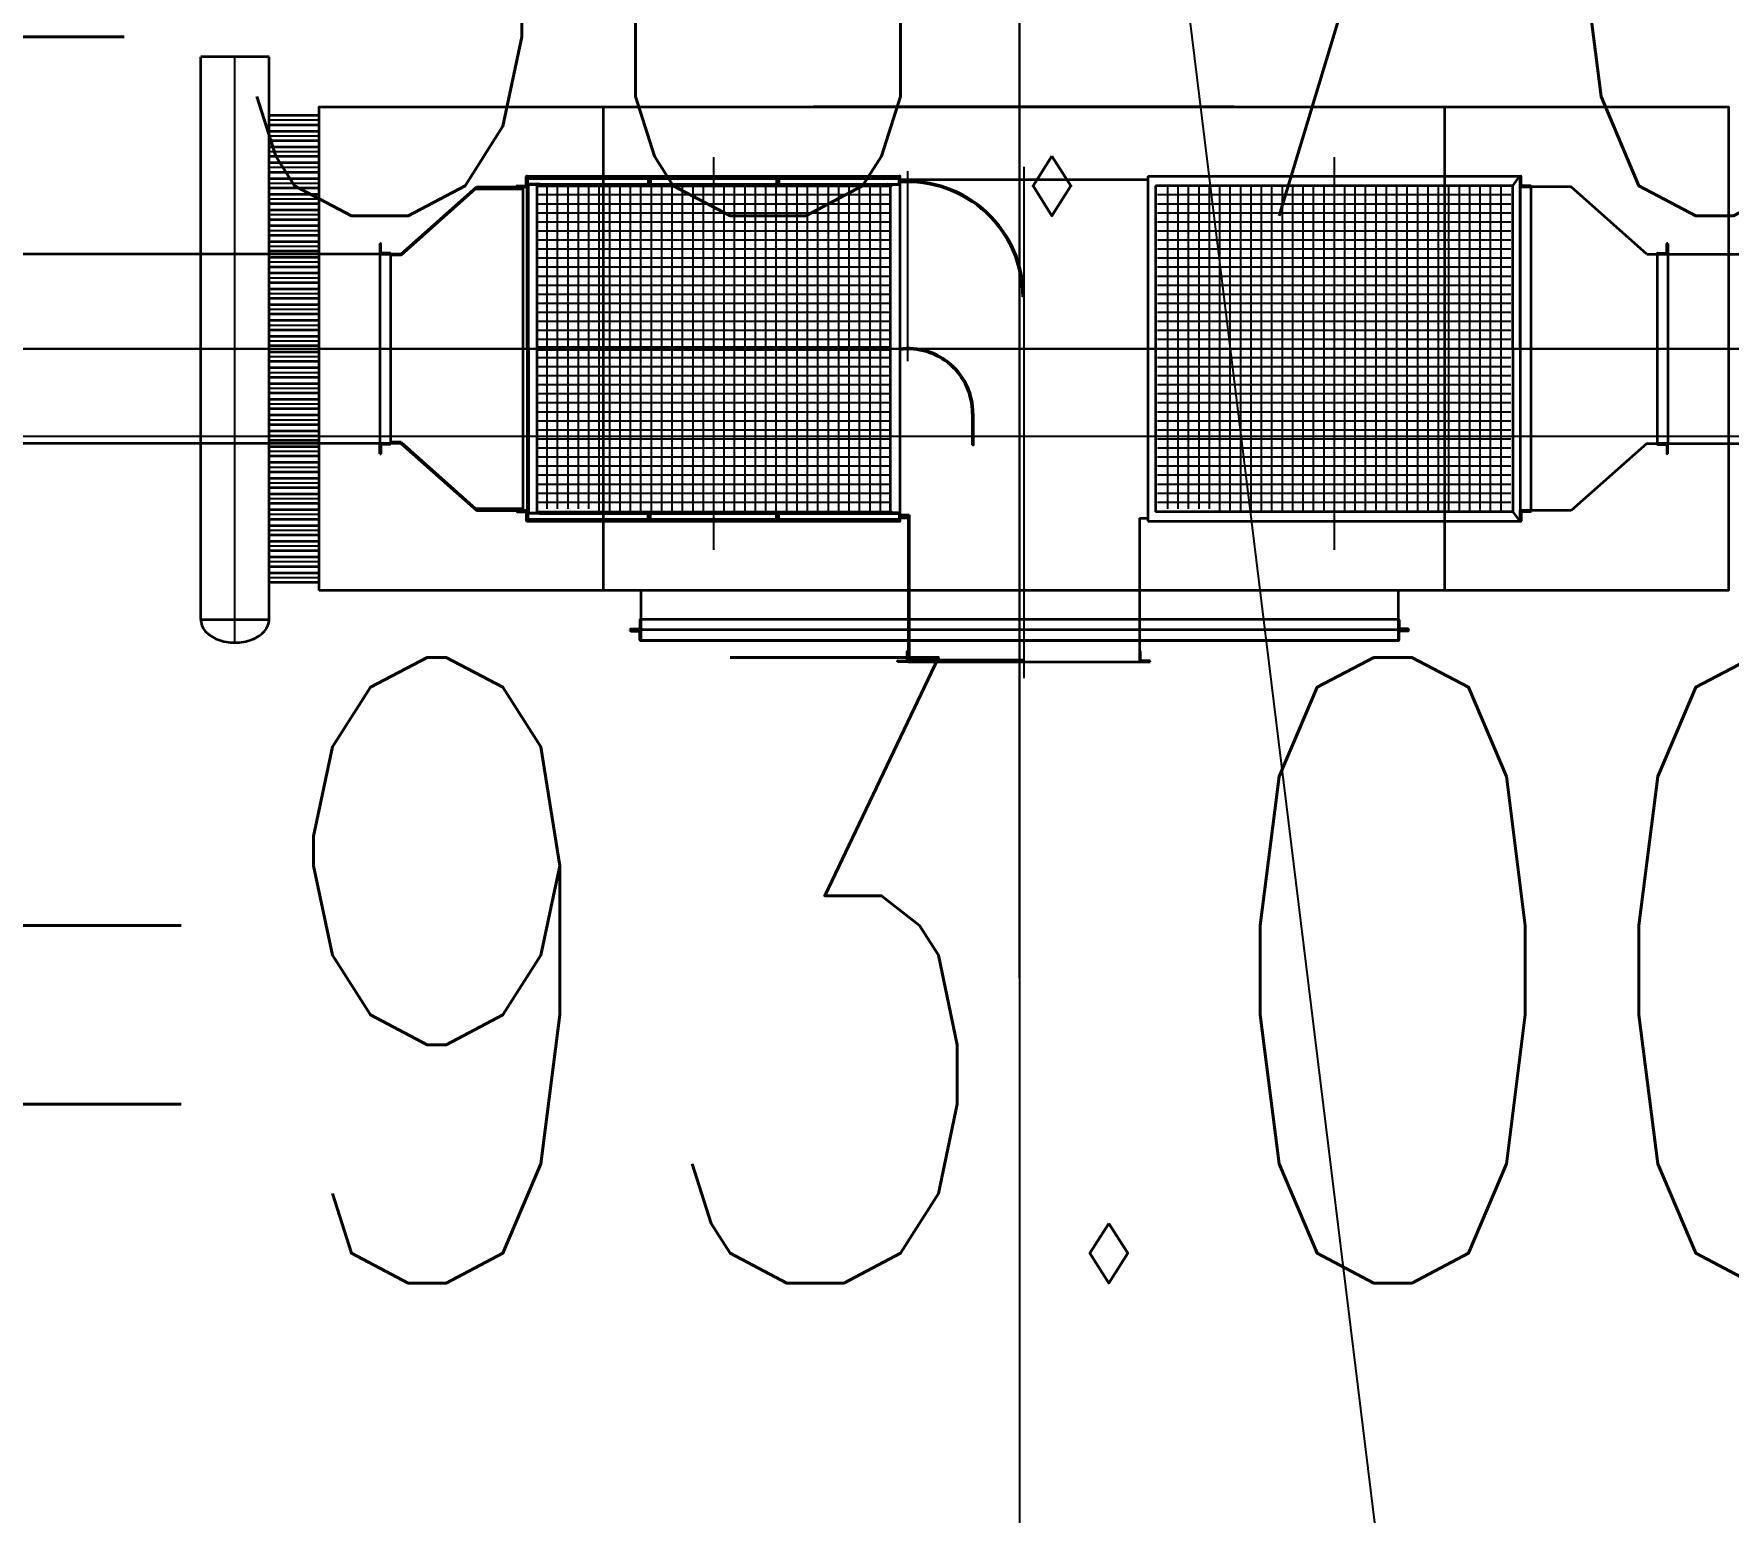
# Model space of a CAD drawing. Extents: x -170 to 1091, y -90 to 504.
# Drawn here: x 72.31 to 80.37, y 63.52 to 70.55 of the extents above; entities that cross this region are included whole.
import ezdxf

# ---------------------------------------------------------------- set-up
doc = ezdxf.new("R2010")
doc.units = 0
doc.header["$LTSCALE"] = 1000
doc.linetypes.add('CENTER', pattern=[50.8, 31.75, -6.35, 6.35, -6.35])
doc.linetypes.add('EB_DASHDOT', pattern=[39, 30, -3, 3, -3])
doc.layers.add('CAXA1', color=1, linetype='EB_DASHDOT', lineweight=25)
doc.layers.add('EB0', color=7, linetype='CONTINUOUS', lineweight=35)
for name, color, linetype in [('CENTER', 2, 'CENTER'), ('DIM_COOR', 3, 'CONTINUOUS'), ('PUB_TEXT', 7, 'CONTINUOUS')]:
    doc.layers.add(name, color=color, linetype=linetype)
doc.styles.add('_TCH_DIM', font='SIMPLEX', dxfattribs={"bigfont": 'GBCBIG'})

# ---------------------------------------------------------------- blocks, each defined once
blk = doc.blocks.new('*X249')
at = {"layer": 'EB0'}
for p, q in [((-50, 0), (-50, 3.5)), ((0, 0), (-50, 0)), ((-48.5, 5), (-10.5, 5)), ((-5, 10.5), (-5, 48.4)), ((0, 50), (-3.3, 50)), ((0, 50), (0, 0))]:
    blk.add_line(p, q, dxfattribs=at)
for centre, radius, start, end in [((-48.5, 3.5), 1.52, 90, 180), ((-10.5, 10.5), 5.5, 270.12178, 360), ((-3.3, 48.4), 1.65, 90, 179.73787)]:
    blk.add_arc(centre, radius, start, end, dxfattribs=at)
blk = doc.blocks.new('*X248')
at = {"layer": 'EB0', "color": 0, "linetype": 'ByBlock', "lineweight": -2, "ltscale": 0.2}
blk.add_blockref('*X249', (0, 0), dxfattribs=at)
blk = doc.blocks.new('*X251')
at = {"layer": 'EB0'}
for p, q in [((-50, 0), (-50, 3.5)), ((0, 0), (-50, 0)), ((-48.5, 5), (-10.5, 5)), ((-5, 10.5), (-5, 48.4)), ((0, 50), (-3.3, 50)), ((0, 50), (0, 0))]:
    blk.add_line(p, q, dxfattribs=at)
for centre, radius, start, end in [((-48.5, 3.5), 1.52, 90, 180), ((-10.5, 10.5), 5.5, 270.12178, 360), ((-3.3, 48.4), 1.65, 90, 179.73787)]:
    blk.add_arc(centre, radius, start, end, dxfattribs=at)
blk = doc.blocks.new('*X250')
at = {"layer": 'EB0', "color": 0, "linetype": 'ByBlock', "lineweight": -2, "ltscale": 0.2}
blk.add_blockref('*X251', (0, 0), dxfattribs=at)
blk = doc.blocks.new('*X253')
at = {"layer": 'EB0'}
for p, q in [((0, 50), (0, 0)), ((0, 50), (3.3, 50)), ((0, 0), (50, 0)), ((5, 10.5), (5, 48.4)), ((48.5, 5), (10.5, 5)), ((50, 0), (50, 3.5))]:
    blk.add_line(p, q, dxfattribs=at)
for centre, radius, start, end in [((3.3, 48.4), 1.65, 0.26213, 90), ((10.5, 10.5), 5.5, 180, 269.87822), ((48.5, 3.5), 1.52, 0, 90)]:
    blk.add_arc(centre, radius, start, end, dxfattribs=at)
blk = doc.blocks.new('*X252')
at = {"layer": 'EB0', "color": 0, "linetype": 'ByBlock', "lineweight": -2, "ltscale": 0.2}
blk.add_blockref('*X253', (0, 0), dxfattribs=at)
blk = doc.blocks.new('*X255')
at = {"layer": 'EB0'}
for p, q in [((0, 50), (0, 0)), ((0, 50), (3.3, 50)), ((0, 0), (50, 0)), ((5, 10.5), (5, 48.4)), ((48.5, 5), (10.5, 5)), ((50, 0), (50, 3.5))]:
    blk.add_line(p, q, dxfattribs=at)
for centre, radius, start, end in [((3.3, 48.4), 1.65, 0.26213, 90), ((10.5, 10.5), 5.5, 180, 269.87822), ((48.5, 3.5), 1.52, 0, 90)]:
    blk.add_arc(centre, radius, start, end, dxfattribs=at)
blk = doc.blocks.new('*X254')
at = {"layer": 'EB0', "color": 0, "linetype": 'ByBlock', "lineweight": -2, "ltscale": 0.2}
blk.add_blockref('*X255', (0, 0), dxfattribs=at)
blk = doc.blocks.new('*X257')
at = {"layer": 'EB0'}
for p, q in [((0, 0), (50, 0)), ((0, -50), (0, 0)), ((50, 0), (50, -3.5)), ((0, -50), (3.3, -50)), ((5, -10.5), (5, -48.4)), ((48.5, -5), (10.5, -5))]:
    blk.add_line(p, q, dxfattribs=at)
for centre, radius, start, end in [((3.3, -48.4), 1.65, 270, 359.73787), ((10.5, -10.5), 5.5, 90.12178, 180), ((48.5, -3.5), 1.52, 270, 360)]:
    blk.add_arc(centre, radius, start, end, dxfattribs=at)
blk = doc.blocks.new('*X256')
at = {"layer": 'EB0', "color": 0, "linetype": 'ByBlock', "lineweight": -2, "ltscale": 0.2}
blk.add_blockref('*X257', (0, 0), dxfattribs=at)
blk = doc.blocks.new('*X259')
at = {"layer": 'EB0'}
for p, q in [((-50, 0), (-50, 3.5)), ((0, 0), (-50, 0)), ((-48.5, 5), (-10.5, 5)), ((-5, 10.5), (-5, 48.4)), ((0, 50), (-3.3, 50)), ((0, 50), (0, 0))]:
    blk.add_line(p, q, dxfattribs=at)
for centre, radius, start, end in [((-48.5, 3.5), 1.52, 90, 180), ((-10.5, 10.5), 5.5, 270.12178, 360), ((-3.3, 48.4), 1.65, 90, 179.73787)]:
    blk.add_arc(centre, radius, start, end, dxfattribs=at)
blk = doc.blocks.new('*X258')
at = {"layer": 'EB0', "color": 0, "linetype": 'ByBlock', "lineweight": -2, "ltscale": 0.2}
blk.add_blockref('*X259', (0, 0), dxfattribs=at)
blk = doc.blocks.new('*X261')
at = {"layer": 'EB0'}
for p, q in [((0, 0), (-50, 0)), ((-50, 0), (-50, -3.5)), ((0, -50), (0, 0)), ((-48.5, -5), (-10.5, -5)), ((-5, -10.5), (-5, -48.4)), ((0, -50), (-3.3, -50))]:
    blk.add_line(p, q, dxfattribs=at)
for centre, radius, start, end in [((-48.5, -3.5), 1.52, 180, 270), ((-10.5, -10.5), 5.5, 0, 89.87822), ((-3.3, -48.4), 1.65, 180.26213, 270)]:
    blk.add_arc(centre, radius, start, end, dxfattribs=at)
blk = doc.blocks.new('*X260')
at = {"layer": 'EB0', "color": 0, "linetype": 'ByBlock', "lineweight": -2, "ltscale": 0.2}
blk.add_blockref('*X261', (0, 0), dxfattribs=at)
blk = doc.blocks.new('*X263')
at = {"layer": 'EB0'}
for p, q in [((0, 50), (0, 0)), ((0, 50), (3.3, 50)), ((0, 0), (50, 0)), ((5, 10.5), (5, 48.4)), ((48.5, 5), (10.5, 5)), ((50, 0), (50, 3.5))]:
    blk.add_line(p, q, dxfattribs=at)
for centre, radius, start, end in [((3.3, 48.4), 1.65, 0.26213, 90), ((10.5, 10.5), 5.5, 180, 269.87822), ((48.5, 3.5), 1.52, 0, 90)]:
    blk.add_arc(centre, radius, start, end, dxfattribs=at)
blk = doc.blocks.new('*X262')
at = {"layer": 'EB0', "color": 0, "linetype": 'ByBlock', "lineweight": -2, "ltscale": 0.2}
blk.add_blockref('*X263', (0, 0), dxfattribs=at)

msp = doc.modelspace()

# ---------------------------------------------------------------- linework, layer by layer
at = {"layer": 'CAXA1', "ltscale": 20}
msp.add_line((76.99947, 91.75003), (76.99944, 61.14844), dxfattribs=at)
at = {"layer": 'CENTER', "ltscale": 25}
for p, q in [((76.99997, 66.05664, 0), (76.99998, 74.31716, 0)), ((81.40132, 69.05002, -0.908), (70.97213, 69.05004, -0.908))]:
    msp.add_line(p, q, dxfattribs=at)
at = {"layer": 'DIM_COOR', "color": 4, "linetype": 'Continuous'}
for p, q in [((76.99945, 77.19999), (82.05136, 36.11228)), ((85.86448, 68.63245), (69.14448, 68.63245))]:
    msp.add_line(p, q, dxfattribs=at)
at = {"layer": 'EB0'}
for p, q in [((73.10794, 67.76253, -0.908), (73.10794, 70.43753, -0.908)), ((73.43294, 70.43753, -0.908), (73.10794, 70.43753, -0.908)), ((73.10794, 67.76253, -0.908), (73.10794, 70.43753, -0.908)), ((73.43294, 70.43753, -0.908), (73.10794, 70.43753, -0.908)), ((73.43294, 67.76253, -0.908), (73.43294, 70.43753, -0.908)), ((73.43294, 67.76253, -0.908), (73.43294, 70.43753, -0.908)), ((73.43294, 70.16003, -0.908), (73.67044, 70.16003, -0.908)), ((75.02044, 70.20003, -0.908), (75.02044, 67.90003, -0.908)), ((78.02046, 70.20003, -0.908), (76.02044, 70.20003, -0.908)), ((78.02046, 70.20003, -0.908), (76.02044, 70.20003, -0.908)), ((79.02044, 70.20003, -0.908), (79.02044, 67.90003, -0.908)), ((73.43294, 70.11503, -0.908), (73.67044, 70.11503, -0.908)), ((73.43294, 70.08503, -0.908), (73.67044, 70.08503, -0.908)), ((73.43294, 70.04003, -0.908), (73.67044, 70.04003, -0.908)), ((73.43294, 70.01003, -0.908), (73.67044, 70.01003, -0.908)), ((73.43294, 69.96503, -0.908), (73.67044, 69.96503, -0.908)), ((73.43294, 69.93503, -0.908), (73.67044, 69.93503, -0.908)), ((73.43294, 69.89003, -0.908), (73.67044, 69.89003, -0.908)), ((73.43294, 69.86003, -0.908), (73.67044, 69.86003, -0.908)), ((74.66044, 69.87003, -0.908), (74.66044, 68.23003, -0.908)), ((74.66044, 69.87003, -0.908), (74.66245, 69.87003, -0.908)), ((74.66044, 69.87003, -0.908), (74.66044, 69.83003, -0.908)), ((74.66044, 69.87003, -0.908), (76.43044, 69.87003, -0.908)), ((74.66044, 69.05003, -0.908), (74.66044, 69.87003, -0.908)), ((74.66044, 69.83003, -0.908), (76.43044, 69.83003, -0.908)), ((74.66044, 69.83003, -0.908), (74.72044, 69.83003, -0.908)), ((74.66344, 69.83753, -0.908), (74.66344, 69.86905, -0.908)), ((74.66344, 69.86003, -0.908), (75.23544, 69.86003, -0.908)), ((74.66544, 69.05003, -0.908), (74.66544, 69.83003, -0.908)), ((74.71892, 69.83303, -0.908), (74.66793, 69.83303, -0.908)), ((74.70044, 69.82503, -0.908), (74.70044, 69.83003, -0.908)), ((74.70044, 69.82503, -0.908), (76.39044, 69.82503, -0.908)), ((74.70544, 69.82503, -0.908), (74.70544, 68.27503, -0.908)), ((74.70544, 69.82503, -0.908), (76.38544, 69.82503, -0.908)), ((74.70544, 69.82503, -0.908), (76.38544, 69.82503, -0.908)), ((74.71892, 69.83303, -0.908), (76.37196, 69.83303, -0.908)), ((74.72044, 69.83003, -0.908), (74.72044, 69.83151, -0.908)), ((75.23544, 69.87003, -0.908), (75.23544, 69.83303, -0.908)), ((75.23544, 69.87003, -0.908), (75.24544, 69.87003, -0.908)), ((75.24544, 69.87003, -0.908), (75.24544, 69.83303, -0.908)), ((75.24544, 69.86003, -0.908), (75.84544, 69.86003, -0.908)), ((75.84544, 69.87003, -0.908), (75.84544, 69.83303, -0.908)), ((75.84544, 69.87003, -0.908), (75.85544, 69.87003, -0.908)), ((75.85544, 69.87003, -0.908), (75.85544, 69.83303, -0.908)), ((75.85544, 69.86003, -0.908), (76.42744, 69.86003, -0.908)), ((76.37044, 69.83003, -0.908), (76.37044, 69.83151, -0.908)), ((76.43044, 69.83003, -0.908), (76.37044, 69.83003, -0.908)), ((76.37196, 69.83303, -0.908), (76.42295, 69.83303, -0.908)), ((76.38544, 69.82503, -0.908), (76.38544, 68.27503, -0.908)), ((76.39044, 69.82503, -0.908), (76.39044, 69.83003, -0.908)), ((76.42744, 69.83753, -0.908), (76.42744, 69.86904, -0.908)), ((76.43044, 69.87003, -0.908), (76.42843, 69.87003, -0.908)), ((76.43044, 69.87003, -0.908), (76.43044, 68.23003, -0.908)), ((76.43044, 69.87003, -0.908), (76.43044, 69.83003, -0.908)), ((76.43044, 69.85501, -0.908), (76.43044, 68.24501, -0.908)), ((76.43044, 69.85501, -0.908), (77.61044, 69.855, -0.908)), ((77.61044, 69.87003, -0.908), (79.38044, 69.87003, -0.908)), ((77.61044, 69.87003, -0.908), (77.61044, 68.23003, -0.908)), ((79.34548, 69.82503, -0.908), (77.64644, 69.82503, -0.908)), ((77.64644, 69.82503, -0.908), (77.64644, 68.27503, -0.908)), ((79.34548, 69.82503, -0.908), (79.37744, 69.86904, -0.908)), ((79.34548, 69.05003, -0.908), (79.34548, 69.82503, -0.908)), ((79.38044, 69.87003, -0.908), (79.38044, 68.23003, -0.908)), ((79.38044, 69.05003, -0.908), (79.38044, 69.87003, -0.908)), ((73.43294, 69.81503, -0.908), (73.67044, 69.81503, -0.908)), ((73.43294, 69.78503, -0.908), (73.67044, 69.78503, -0.908)), ((74.05844, 69.50003, -0.908), (74.41822, 69.82003, -0.908)), ((74.06017, 69.49503, -0.908), (74.41444, 69.81003, -0.908)), ((74.41444, 69.81003, -0.908), (74.64044, 69.81003, -0.908)), ((74.41822, 69.82003, -0.908), (74.66044, 69.82003, -0.908)), ((74.64044, 68.28003, -0.908), (74.64044, 69.82003, -0.908)), ((79.62266, 69.82003, -0.908), (79.38044, 69.82003, -0.908)), ((79.43044, 69.82003, -0.908), (79.43044, 68.28003, -0.908)), ((79.98244, 69.50003, -0.908), (79.62266, 69.82003, -0.908)), ((73.43294, 69.74003, -0.908), (73.67044, 69.74003, -0.908)), ((73.43294, 69.71003, -0.908), (73.67044, 69.71003, -0.908)), ((73.43294, 69.66503, -0.908), (73.67044, 69.66503, -0.908)), ((73.43294, 69.63503, -0.908), (73.67044, 69.63503, -0.908)), ((73.43294, 69.59003, -0.908), (73.67044, 69.59003, -0.908)), ((73.43294, 69.56003, -0.908), (73.67044, 69.56003, -0.908)), ((73.43294, 69.51503, -0.908), (73.67044, 69.51503, -0.908)), ((73.95944, 69.50003, -0.908), (70.97544, 69.50004, -0.908)), ((73.43294, 69.48503, -0.908), (73.67044, 69.48503, -0.908)), ((73.43294, 69.44003, -0.908), (73.67044, 69.44003, -0.908)), ((73.95944, 69.50003, -0.908), (73.95944, 68.60003, -0.908)), ((74.05844, 69.50003, -0.908), (73.95944, 69.50003, -0.908)), ((74.00944, 69.50003, -0.908), (74.00944, 68.60003, -0.908)), ((74.06017, 69.49503, -0.908), (74.00944, 69.49503, -0.908)), ((79.98244, 69.50003, -0.908), (80.08144, 69.50003, -0.908)), ((80.03144, 69.50003, -0.908), (80.03144, 68.60003, -0.908)), ((80.06098, 69.50003, -0.908), (83.04498, 69.50002, -0.908)), ((80.08144, 69.50003, -0.908), (80.08144, 68.60003, -0.908)), ((73.43294, 69.41003, -0.908), (73.67044, 69.41003, -0.908)), ((73.43294, 69.36503, -0.908), (73.67044, 69.36503, -0.908)), ((73.43294, 69.33503, -0.908), (73.67044, 69.33503, -0.908)), ((73.43294, 69.29003, -0.908), (73.67044, 69.29003, -0.908)), ((77.01544, 69.29596, -0.908), (77.02044, 69.29596, -0.908)), ((73.43294, 69.26003, -0.908), (73.67044, 69.26003, -0.908)), ((73.43294, 69.21503, -0.908), (73.67044, 69.21503, -0.908)), ((73.43294, 69.18503, -0.908), (73.67044, 69.18503, -0.908)), ((73.43294, 69.14003, -0.908), (73.67044, 69.14003, -0.908)), ((73.43294, 69.11003, -0.908), (73.67044, 69.11003, -0.908)), ((73.43294, 69.06503, -0.908), (73.67044, 69.06503, -0.908)), ((73.43294, 69.03503, -0.908), (73.67044, 69.03503, -0.908)), ((74.66044, 69.05003, -0.908), (74.66044, 68.23003, -0.908)), ((74.66544, 69.05003, -0.908), (74.66544, 68.27003, -0.908)), ((76.38544, 69.05503, -0.908), (74.70544, 69.05503, -0.908)), ((76.38544, 69.04503, -0.908), (74.70544, 69.04503, -0.908)), ((79.34548, 69.05003, -0.908), (79.34547, 68.27503, -0.908)), ((79.38044, 69.05003, -0.908), (79.38044, 68.23003, -0.908)), ((73.43294, 68.99003, -0.908), (73.67044, 68.99003, -0.908)), ((73.43294, 68.96003, -0.908), (73.67044, 68.96003, -0.908)), ((73.43294, 68.91503, -0.908), (73.67044, 68.91503, -0.908)), ((73.43294, 68.88503, -0.908), (73.67044, 68.88503, -0.908)), ((73.43294, 68.84003, -0.908), (73.67044, 68.84003, -0.908)), ((73.43294, 68.81003, -0.908), (73.67044, 68.81003, -0.908)), ((73.43294, 68.76503, -0.908), (73.67044, 68.76503, -0.908)), ((73.43294, 68.73503, -0.908), (73.67044, 68.73503, -0.908)), ((76.77544, 68.74263, -0.908), (76.77544, 68.59263, -0.908)), ((76.78044, 68.74263, -0.908), (76.78044, 68.59263, -0.908)), ((73.43294, 68.69003, -0.908), (73.67044, 68.69003, -0.908)), ((73.43294, 68.66003, -0.908), (73.67044, 68.66003, -0.908)), ((73.95944, 68.60003, -0.908), (70.97544, 68.60004, -0.908)), ((73.43294, 68.61503, -0.908), (73.67044, 68.61503, -0.908)), ((73.43294, 68.58503, -0.908), (73.67044, 68.58503, -0.908)), ((73.43294, 68.54003, -0.908), (73.67044, 68.54003, -0.908)), ((74.05844, 68.60003, -0.908), (73.95944, 68.60003, -0.908)), ((74.05844, 68.60003, -0.908), (73.95944, 68.60003, -0.908)), ((74.06016, 68.60503, -0.908), (74.00944, 68.60503, -0.908)), ((74.05844, 68.60003, -0.908), (74.41822, 68.28003, -0.908)), ((74.06016, 68.60503, -0.908), (74.41444, 68.29003, -0.908)), ((76.77544, 68.59263, -0.908), (76.78044, 68.59263, -0.908)), ((79.98244, 68.60003, -0.908), (79.62266, 68.28003, -0.908)), ((79.98244, 68.60003, -0.908), (80.08144, 68.60003, -0.908)), ((79.98244, 68.60003, -0.908), (80.08144, 68.60003, -0.908)), ((80.06097, 68.60003, -0.908), (83.04497, 68.60002, -0.908)), ((73.43294, 68.51003, -0.908), (73.67044, 68.51003, -0.908)), ((73.43294, 68.46503, -0.908), (73.67044, 68.46503, -0.908)), ((73.43294, 68.43503, -0.908), (73.67044, 68.43503, -0.908)), ((73.43294, 68.39003, -0.908), (73.67044, 68.39003, -0.908)), ((73.43294, 68.36003, -0.908), (73.67044, 68.36003, -0.908)), ((73.43294, 68.31503, -0.908), (73.67044, 68.31503, -0.908)), ((73.43294, 68.28503, -0.908), (73.67044, 68.28503, -0.908)), ((73.43294, 68.24003, -0.908), (73.67044, 68.24003, -0.908)), ((74.41444, 68.29003, -0.908), (74.64044, 68.29003, -0.908)), ((74.41822, 68.28003, -0.908), (74.66044, 68.28003, -0.908)), ((74.66044, 68.28003, -0.908), (74.61044, 68.28003, -0.908)), ((74.61044, 68.28003, -0.908), (74.61044, 68.27655, -0.908)), ((74.61196, 68.27503, -0.908), (74.64995, 68.27503, -0.908)), ((74.65544, 68.26953, -0.908), (74.65544, 68.23167, -0.908)), ((74.66044, 68.23003, -0.908), (74.65709, 68.23003, -0.908)), ((74.66044, 68.23003, -0.908), (74.66044, 68.28003, -0.908)), ((74.66044, 68.23003, -0.908), (74.66044, 68.27003, -0.908)), ((74.66044, 68.27003, -0.908), (74.72044, 68.27003, -0.908)), ((74.66044, 68.27003, -0.908), (76.43044, 68.27003, -0.908)), ((74.66044, 68.23003, -0.908), (76.43044, 68.23003, -0.908)), ((74.66044, 68.23003, -0.908), (74.66245, 68.23003, -0.908)), ((74.66344, 68.26253, -0.908), (74.66344, 68.23102, -0.908)), ((74.66344, 68.24003, -0.908), (75.23544, 68.24003, -0.908)), ((74.71892, 68.26703, -0.908), (74.66793, 68.26703, -0.908)), ((74.70044, 68.27503, -0.908), (74.70044, 68.27003, -0.908)), ((74.70044, 68.27503, -0.908), (76.39044, 68.27503, -0.908)), ((74.70544, 68.27503, -0.908), (76.38544, 68.27503, -0.908)), ((74.71892, 68.26703, -0.908), (76.37196, 68.26703, -0.908)), ((74.72044, 68.27003, -0.908), (74.72044, 68.26855, -0.908)), ((75.23544, 68.23003, -0.908), (75.23544, 68.26703, -0.908)), ((75.23544, 68.23003, -0.908), (75.24544, 68.23003, -0.908)), ((75.24544, 68.23003, -0.908), (75.24544, 68.26703, -0.908)), ((75.24544, 68.24003, -0.908), (75.84544, 68.24003, -0.908)), ((75.84544, 68.23003, -0.908), (75.84544, 68.26703, -0.908)), ((75.84544, 68.23003, -0.908), (75.85544, 68.23003, -0.908)), ((75.85544, 68.23003, -0.908), (75.85544, 68.26703, -0.908)), ((75.85544, 68.24003, -0.908), (76.42744, 68.24003, -0.908)), ((76.37044, 68.27003, -0.908), (76.37044, 68.26855, -0.908)), ((76.43044, 68.27003, -0.908), (76.37044, 68.27003, -0.908)), ((76.37196, 68.26703, -0.908), (76.42295, 68.26703, -0.908)), ((76.39044, 68.27503, -0.908), (76.39044, 68.27003, -0.908)), ((76.42744, 68.26253, -0.908), (76.42744, 68.23101, -0.908)), ((76.43044, 68.23003, -0.908), (76.42843, 68.23003, -0.908)), ((76.43044, 68.23003, -0.908), (76.43044, 68.27003, -0.908)), ((76.43044, 68.26004, -0.908), (76.47544, 68.26004, -0.908)), ((76.43044, 68.25504, -0.908), (76.47044, 68.25504, -0.908)), ((76.47044, 68.24501, -0.908), (76.43044, 68.24501, -0.908)), ((76.47044, 68.25504, -0.908), (76.47044, 67.56114, -0.908)), ((76.47544, 68.26004, -0.908), (76.47544, 67.57114, -0.908)), ((77.57044, 68.245, -0.908), (77.57044, 67.56114, -0.908)), ((77.57044, 68.245, -0.908), (77.61044, 68.245, -0.908)), ((77.61044, 68.23003, -0.908), (79.38044, 68.23003, -0.908)), ((79.34547, 68.27503, -0.908), (77.64644, 68.27503, -0.908)), ((79.34547, 68.27503, -0.908), (79.37744, 68.23101, -0.908)), ((79.38044, 68.23003, -0.908), (79.37843, 68.23003, -0.908)), ((79.62266, 68.28003, -0.908), (79.38044, 68.28003, -0.908)), ((79.38044, 68.28003, -0.908), (79.43044, 68.28003, -0.908)), ((79.38044, 68.23003, -0.908), (79.38044, 68.28003, -0.908)), ((79.38044, 68.23003, -0.908), (79.38044, 68.27003, -0.908)), ((79.38044, 68.23003, -0.908), (79.38379, 68.23003, -0.908)), ((79.38544, 68.26953, -0.908), (79.38544, 68.23167, -0.908)), ((79.42892, 68.27503, -0.908), (79.39093, 68.27503, -0.908)), ((79.43044, 68.28003, -0.908), (79.43044, 68.27655, -0.908)), ((73.43294, 68.21003, -0.908), (73.67044, 68.21003, -0.908)), ((73.43294, 68.16503, -0.908), (73.67044, 68.16503, -0.908)), ((73.43294, 68.13503, -0.908), (73.67044, 68.13503, -0.908)), ((73.43294, 68.09003, -0.908), (73.67044, 68.09003, -0.908)), ((73.43294, 68.06003, -0.908), (73.67044, 68.06003, -0.908)), ((73.43294, 68.01503, -0.908), (73.67044, 68.01503, -0.908)), ((73.43294, 67.98503, -0.908), (73.67044, 67.98503, -0.908)), ((73.43294, 67.94003, -0.908), (73.67044, 67.94003, -0.908)), ((77.02044, 67.90003, -0.908), (73.67044, 67.90003, -0.908)), ((75.19992, 67.90003, -0.908), (75.19992, 67.76262, -0.908)), ((78.79992, 67.90003, -0.908), (78.79992, 67.76262, -0.908)), ((73.10794, 67.76253, -0.908), (73.43294, 67.76253, -0.908)), ((73.10794, 67.76253, -0.908), (73.43294, 67.76253, -0.908)), ((75.19492, 67.75962, -0.908), (75.19492, 67.72262, -0.908)), ((75.19792, 67.76262, -0.908), (75.19992, 67.76262, -0.908)), ((75.19992, 67.76262, -0.908), (75.19992, 67.71262, -0.908)), ((78.79992, 67.76262, -0.908), (75.19992, 67.76262, -0.908)), ((78.79992, 67.76262, -0.908), (78.79992, 67.71262, -0.908)), ((78.80192, 67.76262, -0.908), (78.79992, 67.76262, -0.908)), ((78.80492, 67.75962, -0.908), (78.80492, 67.72262, -0.908)), ((75.14992, 67.71462, -0.908), (75.14992, 67.71262, -0.908)), ((78.84992, 67.71262, -0.908), (75.14992, 67.71262, -0.908)), ((78.84992, 67.71262, -0.908), (75.14992, 67.71262, -0.908)), ((75.14992, 67.71062, -0.908), (75.14992, 67.71262, -0.908)), ((75.15292, 67.71762, -0.908), (75.18992, 67.71762, -0.908)), ((75.15292, 67.70762, -0.908), (75.18992, 67.70762, -0.908)), ((75.19492, 67.66562, -0.908), (75.19492, 67.70262, -0.908)), ((75.19792, 67.66262, -0.908), (75.19992, 67.66262, -0.908)), ((75.19992, 67.71262, -0.908), (75.19992, 67.66262, -0.908)), ((78.79992, 67.66262, -0.908), (75.19992, 67.66262, -0.908)), ((78.79992, 67.66262, -0.908), (75.19992, 67.66262, -0.908)), ((75.19992, 67.66262, -0.908), (78.80192, 67.66262, -0.908)), ((78.79992, 67.71262, -0.908), (78.79992, 67.66262, -0.908)), ((78.80192, 67.66262, -0.908), (78.79992, 67.66262, -0.908)), ((78.80492, 67.66562, -0.908), (78.80492, 67.70262, -0.908)), ((78.84692, 67.71762, -0.908), (78.80992, 67.71762, -0.908)), ((78.84692, 67.70762, -0.908), (78.80992, 67.70762, -0.908)), ((78.84992, 67.71462, -0.908), (78.84992, 67.71262, -0.908)), ((78.84992, 67.71062, -0.908), (78.84992, 67.71262, -0.908)), ((76.47044, 67.57114, -0.908), (77.02044, 67.57114, -0.908)), ((76.47044, 67.56114, -0.908), (77.57044, 67.56114, -0.908))]:
    msp.add_line(p, q, dxfattribs=at)
at = {"layer": 'EB0', "lineweight": 25}
for p, q in [((73.27044, 67.65253, -0.908), (73.27044, 70.43753, -0.908)), ((73.43294, 70.13753, -0.908), (73.67044, 70.13753, -0.908)), ((73.43294, 70.06253, -0.908), (73.67044, 70.06253, -0.908)), ((73.43294, 69.98753, -0.908), (73.67044, 69.98753, -0.908)), ((73.43294, 69.91253, -0.908), (73.67044, 69.91253, -0.908)), ((75.54544, 69.96097, -0.908), (75.54544, 68.09442, -0.908)), ((77.02044, 69.91519, -0.908), (77.02044, 67.4841, -0.908)), ((78.49544, 69.96096, -0.908), (78.49544, 68.09441, -0.908)), ((73.43294, 69.83753, -0.908), (73.67044, 69.83753, -0.908)), ((74.75344, 69.82503, -0.908), (74.75344, 68.28803, -0.908)), ((74.80294, 69.82503, -0.908), (74.80294, 68.28803, -0.908)), ((74.85244, 69.82503, -0.908), (74.85244, 68.28803, -0.908)), ((74.90194, 69.82503, -0.908), (74.90194, 68.28897, -0.908)), ((74.95144, 69.82503, -0.908), (74.95144, 68.28897, -0.908)), ((75.00094, 69.82503, -0.908), (75.00094, 68.27503, -0.908)), ((75.05044, 69.82503, -0.908), (75.05044, 68.27503, -0.908)), ((75.09994, 69.82503, -0.908), (75.09994, 68.27503, -0.908)), ((75.14944, 69.82503, -0.908), (75.14944, 68.27503, -0.908)), ((75.19894, 69.82503, -0.908), (75.19894, 68.27503, -0.908)), ((75.24844, 69.82503, -0.908), (75.24844, 68.27503, -0.908)), ((75.29794, 69.82503, -0.908), (75.29794, 68.27503, -0.908)), ((75.34744, 69.82503, -0.908), (75.34744, 68.27503, -0.908)), ((75.39694, 69.82503, -0.908), (75.39694, 68.27503, -0.908)), ((75.44644, 69.82503, -0.908), (75.44644, 68.27503, -0.908)), ((75.49594, 69.82503, -0.908), (75.49594, 68.27503, -0.908)), ((75.54544, 69.82503, -0.908), (75.54544, 68.27503, -0.908)), ((75.59494, 69.82503, -0.908), (75.59494, 68.27503, -0.908)), ((75.64444, 69.82503, -0.908), (75.64444, 68.27503, -0.908)), ((75.69394, 69.82503, -0.908), (75.69394, 68.27503, -0.908)), ((75.74344, 69.82503, -0.908), (75.74344, 68.27503, -0.908)), ((75.79294, 69.82503, -0.908), (75.79294, 68.27503, -0.908)), ((75.84244, 69.82503, -0.908), (75.84244, 68.27503, -0.908)), ((75.89194, 69.82503, -0.908), (75.89194, 68.27503, -0.908)), ((75.94144, 69.82503, -0.908), (75.94144, 68.27503, -0.908)), ((75.99094, 69.82503, -0.908), (75.99094, 68.27503, -0.908)), ((76.04044, 69.82503, -0.908), (76.04044, 68.27503, -0.908)), ((76.08994, 69.82503, -0.908), (76.08994, 68.27603, -0.908)), ((76.13944, 69.82503, -0.908), (76.13944, 68.27503, -0.908)), ((76.18894, 69.82503, -0.908), (76.18894, 68.27603, -0.908)), ((76.23844, 69.82503, -0.908), (76.23844, 68.27603, -0.908)), ((76.28794, 69.82503, -0.908), (76.28794, 68.27603, -0.908)), ((76.33744, 69.82503, -0.908), (76.33744, 68.27503, -0.908)), ((76.46994, 68.99111, -0.908), (76.46994, 69.89382, -0.908)), ((77.70344, 69.82503, -0.908), (77.70344, 68.28803, -0.908)), ((77.75294, 69.82503, -0.908), (77.75294, 68.28803, -0.908)), ((77.80244, 69.82503, -0.908), (77.80244, 68.28803, -0.908)), ((77.85194, 69.82503, -0.908), (77.85194, 68.28897, -0.908)), ((77.90144, 69.82503, -0.908), (77.90144, 68.28897, -0.908)), ((77.95094, 69.82503, -0.908), (77.95094, 68.27503, -0.908)), ((78.00044, 69.82503, -0.908), (78.00044, 68.27503, -0.908)), ((78.04994, 69.82503, -0.908), (78.04994, 68.27503, -0.908)), ((78.09944, 69.82503, -0.908), (78.09944, 68.27503, -0.908)), ((78.14894, 69.82503, -0.908), (78.14894, 68.27503, -0.908)), ((78.19844, 69.82503, -0.908), (78.19844, 68.27503, -0.908)), ((78.24794, 69.82503, -0.908), (78.24794, 68.27503, -0.908)), ((78.29744, 69.82503, -0.908), (78.29744, 68.27503, -0.908)), ((78.34694, 69.82503, -0.908), (78.34694, 68.27503, -0.908)), ((78.39644, 69.82503, -0.908), (78.39644, 68.27503, -0.908)), ((78.44594, 69.82503, -0.908), (78.44594, 68.27503, -0.908)), ((78.49544, 69.82503, -0.908), (78.49544, 68.27503, -0.908)), ((78.54494, 69.82503, -0.908), (78.54494, 68.27503, -0.908)), ((78.59444, 69.82503, -0.908), (78.59444, 68.27503, -0.908)), ((78.64394, 69.82503, -0.908), (78.64394, 68.27503, -0.908)), ((78.69344, 69.82503, -0.908), (78.69344, 68.27503, -0.908)), ((78.74294, 69.82503, -0.908), (78.74294, 68.27503, -0.908)), ((78.79244, 69.82503, -0.908), (78.79244, 68.27503, -0.908)), ((78.84194, 69.82503, -0.908), (78.84194, 68.27503, -0.908)), ((78.89144, 69.82503, -0.908), (78.89144, 68.27503, -0.908)), ((78.94094, 69.82503, -0.908), (78.94094, 68.27503, -0.908)), ((78.99044, 69.82503, -0.908), (78.99044, 68.27503, -0.908)), ((79.03994, 69.82503, -0.908), (79.03994, 68.27603, -0.908)), ((79.08944, 69.82503, -0.908), (79.08944, 68.27503, -0.908)), ((79.13894, 69.82503, -0.908), (79.13894, 68.27603, -0.908)), ((79.18844, 69.82503, -0.908), (79.18844, 68.27603, -0.908)), ((79.23794, 69.82503, -0.908), (79.23794, 68.27603, -0.908)), ((79.28744, 69.82503, -0.908), (79.28744, 68.27503, -0.908)), ((73.43294, 69.76253, -0.908), (73.67044, 69.76253, -0.908)), ((76.38544, 69.78103, -0.908), (74.70544, 69.78103, -0.908)), ((79.33544, 69.78103, -0.908), (77.65544, 69.78103, -0.908)), ((73.43294, 69.68753, -0.908), (73.67044, 69.68753, -0.908)), ((76.38544, 69.73803, -0.908), (74.70544, 69.73803, -0.908)), ((76.38544, 69.69503, -0.908), (74.70544, 69.69503, -0.908)), ((79.33544, 69.73803, -0.908), (77.65544, 69.73803, -0.908)), ((79.33544, 69.69503, -0.908), (77.65544, 69.69503, -0.908)), ((73.43294, 69.61253, -0.908), (73.67044, 69.61253, -0.908)), ((76.38544, 69.65203, -0.908), (74.70544, 69.65203, -0.908)), ((76.38544, 69.60903, -0.908), (74.70544, 69.60903, -0.908)), ((79.33544, 69.65203, -0.908), (77.65544, 69.65203, -0.908)), ((79.33544, 69.60903, -0.908), (77.65544, 69.60903, -0.908)), ((73.43294, 69.53753, -0.908), (73.67044, 69.53753, -0.908)), ((76.38544, 69.56603, -0.908), (74.70544, 69.56603, -0.908)), ((76.38544, 69.52303, -0.908), (74.70544, 69.52303, -0.908)), ((79.33544, 69.56603, -0.908), (77.65544, 69.56603, -0.908)), ((79.33544, 69.52303, -0.908), (77.65544, 69.52303, -0.908)), ((73.43294, 69.46253, -0.908), (73.67044, 69.46253, -0.908)), ((76.38544, 69.48003, -0.908), (74.70544, 69.48003, -0.908)), ((76.38544, 69.43703, -0.908), (74.70544, 69.43703, -0.908)), ((79.33544, 69.48003, -0.908), (77.65544, 69.48003, -0.908)), ((79.33544, 69.43703, -0.908), (77.65544, 69.43703, -0.908)), ((73.43294, 69.38753, -0.908), (73.67044, 69.38753, -0.908)), ((76.38544, 69.39403, -0.908), (74.70544, 69.39403, -0.908)), ((76.38544, 69.35103, -0.908), (74.70544, 69.35103, -0.908)), ((79.33544, 69.39403, -0.908), (77.65544, 69.39403, -0.908)), ((79.33544, 69.35103, -0.908), (77.65544, 69.35103, -0.908)), ((73.43294, 69.31253, -0.908), (73.67044, 69.31253, -0.908)), ((76.38544, 69.30803, -0.908), (74.70544, 69.30803, -0.908)), ((76.38544, 69.26503, -0.908), (74.70544, 69.26503, -0.908)), ((79.33544, 69.30803, -0.908), (77.65544, 69.30803, -0.908)), ((79.33544, 69.26503, -0.908), (77.65544, 69.26503, -0.908)), ((73.43294, 69.23753, -0.908), (73.67044, 69.23753, -0.908)), ((76.38544, 69.22203, -0.908), (74.70544, 69.22203, -0.908)), ((79.33544, 69.22203, -0.908), (77.65544, 69.22203, -0.908)), ((73.43294, 69.16253, -0.908), (73.67044, 69.16253, -0.908)), ((76.38544, 69.17903, -0.908), (74.70544, 69.17903, -0.908)), ((76.38544, 69.13603, -0.908), (74.70544, 69.13603, -0.908)), ((79.33544, 69.17903, -0.908), (77.65544, 69.17903, -0.908)), ((79.33544, 69.13603, -0.908), (77.65544, 69.13603, -0.908)), ((70.95497, 69.05004, -0.908), (83.04497, 69.05002, -0.908)), ((80.84265, 69.05002, -0.908), (72.47865, 69.05003, -0.908)), ((73.43294, 69.08753, -0.908), (73.67044, 69.08753, -0.908)), ((76.38544, 69.09303, -0.908), (74.70544, 69.09303, -0.908)), ((79.33544, 69.09303, -0.908), (77.65544, 69.09303, -0.908)), ((73.43294, 69.01253, -0.908), (73.67044, 69.01253, -0.908)), ((76.38544, 69.00703, -0.908), (74.70544, 69.00703, -0.908)), ((76.38544, 68.96403, -0.908), (74.70544, 68.96403, -0.908)), ((79.33544, 69.00703, -0.908), (77.65544, 69.00703, -0.908)), ((79.33544, 68.96403, -0.908), (77.65544, 68.96403, -0.908)), ((73.43294, 68.93753, -0.908), (73.67044, 68.93753, -0.908)), ((73.43294, 68.86253, -0.908), (73.67044, 68.86253, -0.908)), ((76.38544, 68.92103, -0.908), (74.70544, 68.92103, -0.908)), ((76.38544, 68.87803, -0.908), (74.70544, 68.87803, -0.908)), ((79.33544, 68.92103, -0.908), (77.65544, 68.92103, -0.908)), ((79.33544, 68.87803, -0.908), (77.65544, 68.87803, -0.908)), ((73.43294, 68.78753, -0.908), (73.67044, 68.78753, -0.908)), ((76.38544, 68.83503, -0.908), (74.70544, 68.83503, -0.908)), ((76.38544, 68.79203, -0.908), (74.70544, 68.79203, -0.908)), ((79.33544, 68.83503, -0.908), (77.65544, 68.83503, -0.908)), ((79.33544, 68.79203, -0.908), (77.65544, 68.79203, -0.908)), ((73.43294, 68.71253, -0.908), (73.67044, 68.71253, -0.908)), ((76.38544, 68.74903, -0.908), (74.70544, 68.74903, -0.908)), ((76.38544, 68.70603, -0.908), (74.70544, 68.70603, -0.908)), ((79.33544, 68.74903, -0.908), (77.65544, 68.74903, -0.908)), ((79.33544, 68.70603, -0.908), (77.65544, 68.70603, -0.908)), ((73.43294, 68.63753, -0.908), (73.67044, 68.63753, -0.908)), ((76.38544, 68.66303, -0.908), (74.70544, 68.66303, -0.908)), ((76.38544, 68.62003, -0.908), (74.70544, 68.62003, -0.908)), ((79.33544, 68.66303, -0.908), (77.65544, 68.66303, -0.908)), ((79.33544, 68.62003, -0.908), (77.65544, 68.62003, -0.908)), ((73.43294, 68.56253, -0.908), (73.67044, 68.56253, -0.908)), ((76.38544, 68.57703, -0.908), (74.70544, 68.57703, -0.908)), ((79.33544, 68.57703, -0.908), (77.65544, 68.57703, -0.908)), ((73.43294, 68.48753, -0.908), (73.67044, 68.48753, -0.908)), ((76.38544, 68.53403, -0.908), (74.70544, 68.53403, -0.908)), ((76.38544, 68.49103, -0.908), (74.70544, 68.49103, -0.908)), ((79.33544, 68.53403, -0.908), (77.65544, 68.53403, -0.908)), ((79.33544, 68.49103, -0.908), (77.65544, 68.49103, -0.908)), ((73.43294, 68.41253, -0.908), (73.67044, 68.41253, -0.908)), ((76.38544, 68.44803, -0.908), (74.70544, 68.44803, -0.908)), ((76.38544, 68.40503, -0.908), (74.70544, 68.40503, -0.908)), ((79.33544, 68.44803, -0.908), (77.65544, 68.44803, -0.908)), ((79.33544, 68.40503, -0.908), (77.65544, 68.40503, -0.908)), ((73.43294, 68.33753, -0.908), (73.67044, 68.33753, -0.908)), ((76.38544, 68.36203, -0.908), (74.70544, 68.36203, -0.908)), ((76.38544, 68.31903, -0.908), (74.70544, 68.31903, -0.908)), ((79.33544, 68.36203, -0.908), (77.65544, 68.36203, -0.908)), ((79.33544, 68.31903, -0.908), (77.65544, 68.31903, -0.908)), ((73.43294, 68.26253, -0.908), (73.67044, 68.26253, -0.908)), ((73.43294, 68.18753, -0.908), (73.67044, 68.18753, -0.908)), ((73.43294, 68.11253, -0.908), (73.67044, 68.11253, -0.908)), ((73.43294, 68.03753, -0.908), (73.67044, 68.03753, -0.908)), ((73.43294, 67.96253, -0.908), (73.67044, 67.96253, -0.908)), ((76.44992, 67.56114, -0.908), (77.54992, 67.56114, -0.908))]:
    msp.add_line(p, q, dxfattribs=at)
at = {"layer": 'EB0', "color": 1, "linetype": 'ByBlock', "lineweight": -2, "ltscale": 0.2}
msp.add_line((76.78044, 68.59263, -0.908), (76.78044, 68.73947, -0.908), dxfattribs=at)
at = {"layer": 'EB0', "elevation": -0.908}
for points in [[(73.67044, 67.90003), (73.67044, 70.20003), (80.37044, 70.20003), (80.37044, 67.90003), (77.02044, 67.90003)], [(73.10794, 67.76253), (73.10829, 67.75534), (73.10933, 67.74817), (73.11106, 67.74107), (73.11348, 67.73406), (73.11656, 67.72717), (73.12031, 67.72044), (73.1247, 67.71388), (73.12971, 67.70753), (73.13532, 67.70142), (73.14152, 67.69557), (73.14826, 67.69), (73.15553, 67.68475), (73.16329, 67.67983), (73.17151, 67.67526), (73.18016, 67.67107), (73.18919, 67.66727), (73.19857, 67.66388), (73.20825, 67.66091), (73.2182, 67.65837), (73.22838, 67.65628), (73.23874, 67.65465), (73.24923, 67.65347), (73.25981, 67.65277), (73.27044, 67.65253), (73.28107, 67.65277), (73.29165, 67.65347), (73.30214, 67.65465), (73.3125, 67.65628), (73.32267, 67.65837), (73.33263, 67.66091), (73.34231, 67.66388), (73.35169, 67.66727), (73.36072, 67.67107), (73.36936, 67.67526), (73.37758, 67.67983), (73.38534, 67.68475), (73.39261, 67.69), (73.39936, 67.69557), (73.40555, 67.70142), (73.41117, 67.70753), (73.41618, 67.71388), (73.42057, 67.72044), (73.42431, 67.72717), (73.4274, 67.73406), (73.42982, 67.74107), (73.43155, 67.74817), (73.43259, 67.75534), (73.43294, 67.76253)], [(73.10794, 67.76253), (73.10829, 67.75534), (73.10933, 67.74817), (73.11106, 67.74107), (73.11348, 67.73406), (73.11656, 67.72717), (73.12031, 67.72044), (73.1247, 67.71388), (73.12971, 67.70753), (73.13532, 67.70142), (73.14152, 67.69557), (73.14826, 67.69), (73.15553, 67.68475), (73.16329, 67.67983), (73.17151, 67.67526), (73.18016, 67.67107), (73.18919, 67.66727), (73.19857, 67.66388), (73.20825, 67.66091), (73.2182, 67.65837), (73.22838, 67.65628), (73.23874, 67.65465), (73.24923, 67.65347), (73.25981, 67.65277), (73.27044, 67.65253), (73.28107, 67.65277), (73.29165, 67.65347), (73.30214, 67.65465), (73.3125, 67.65628), (73.32267, 67.65837), (73.33263, 67.66091), (73.34231, 67.66388), (73.35169, 67.66727), (73.36072, 67.67107), (73.36936, 67.67526), (73.37758, 67.67983), (73.38534, 67.68475), (73.39261, 67.69), (73.39936, 67.69557), (73.40555, 67.70142), (73.41117, 67.70753), (73.41618, 67.71388), (73.42057, 67.72044), (73.42431, 67.72717), (73.4274, 67.73406), (73.42982, 67.74107), (73.43155, 67.74817), (73.43259, 67.75534), (73.43294, 67.76253)]]:
    msp.add_lwpolyline(points, dxfattribs=at)
at = {"layer": 'EB0'}
for centre, radius, start, end in [((74.66245, 69.86904, -0.908), 0.00099, 0.262068, 89.99994), ((74.66794, 69.83753, -0.908), 0.0045, 179.99994, 269.878163), ((74.71892, 69.83151, -0.908), 0.00152, 359.99994, 89.99994), ((76.37196, 69.83151, -0.908), 0.00152, 89.99994, 179.99994), ((76.42294, 69.83753, -0.908), 0.0045, 270.121717, 359.99994), ((76.42843, 69.86904, -0.908), 0.00099, 89.99994, 179.737812), ((76.46994, 69.29596, -0.908), 0.5505, 359.99994, 94.114617), ((76.46994, 69.29596, -0.908), 0.5455, 359.99994, 94.152398), ((76.47044, 68.74263, -0.908), 0.31, 359.99994, 97.413614), ((76.47044, 68.74263, -0.908), 0.305, 359.99994, 97.413614), ((74.61196, 68.27655, -0.908), 0.00152, 179.99994, 269.99994), ((74.64994, 68.26953, -0.908), 0.0055, 359.99994, 89.878163), ((74.65709, 68.23168, -0.908), 0.00165, 180.262068, 269.99994), ((74.66245, 68.23102, -0.908), 0.00099, 269.99994, 359.737812), ((74.66794, 68.26253, -0.908), 0.0045, 90.121717, 179.99994), ((74.71892, 68.26855, -0.908), 0.00152, 269.99994, 359.99994), ((76.37196, 68.26855, -0.908), 0.00152, 179.99994, 269.99994), ((76.42294, 68.26253, -0.908), 0.0045, 359.99994, 89.878163), ((76.42843, 68.23102, -0.908), 0.00099, 180.262068, 269.99994), ((79.37843, 68.23102, -0.908), 0.00099, 180.262068, 269.99994), ((79.38379, 68.23168, -0.908), 0.00165, 269.99994, 359.737812), ((79.39094, 68.26953, -0.908), 0.0055, 90.121717, 179.99994), ((79.42892, 68.27655, -0.908), 0.00152, 269.99994, 359.99994), ((75.19792, 67.75962, -0.908), 0.003, 89.99994, 179.99994), ((78.80192, 67.75962, -0.908), 0.003, 359.99994, 89.99994), ((75.15292, 67.71462, -0.908), 0.003, 89.99994, 179.99994), ((75.15292, 67.71062, -0.908), 0.003, 179.99994, 269.99994), ((75.18992, 67.72262, -0.908), 0.005, 269.99994, 359.99994), ((75.18992, 67.70262, -0.908), 0.005, 359.99994, 89.99994), ((75.19792, 67.66562, -0.908), 0.003, 179.99994, 269.99994), ((78.80192, 67.66562, -0.908), 0.003, 269.99994, 359.99994), ((78.80992, 67.72262, -0.908), 0.005, 179.99994, 269.99994), ((78.80992, 67.70262, -0.908), 0.005, 89.99994, 179.99994), ((78.84692, 67.71462, -0.908), 0.003, 359.99994, 89.99994), ((78.84692, 67.71062, -0.908), 0.003, 269.99994, 359.99994)]:
    msp.add_arc(centre, radius, start, end, dxfattribs=at)
at = {"layer": 'EB0', "color": 0, "linetype": 'Continuous', "lineweight": 35}
for p in [(76.39044, 69.83003, -0.908), (76.39044, 69.82503, -0.908), (76.43044, 69.87003, -0.908), (76.43044, 69.83003, -0.908), (74.66044, 69.82003, -0.908), (76.78044, 68.59263, -0.908), (74.66044, 68.28003, -0.908), (76.39044, 68.27503, -0.908), (76.39044, 68.27003, -0.908), (76.43044, 68.27003, -0.908), (76.43044, 68.23003, -0.908), (79.38044, 68.28003, -0.908)]:
    msp.add_point(p, dxfattribs=at)

# ---------------------------------------------------------------- block references
at = {"layer": 'EB0', "xscale": 0.001, "yscale": 0.001, "zscale": 0.001, "rotation": 359.9999401246263}
for name, p in [('*X250', (74.66044, 69.82003, -0.908)), ('*X262', (79.38044, 69.82003, -0.908)), ('*X254', (73.95944, 69.50003, -0.908)), ('*X258', (80.08144, 69.50003, -0.908)), ('*X256', (73.95944, 68.60003, -0.908)), ('*X260', (80.08144, 68.60003, -0.908)), ('*X248', (76.47044, 67.56114, -0.908)), ('*X252', (77.57044, 67.56114, -0.908))]:
    msp.add_blockref(name, p, dxfattribs=at)

# ---------------------------------------------------------------- texts
at = {"layer": 'PUB_TEXT', "linetype": 'Continuous', "style": '_TCH_DIM', "width": 0.705882}
for s, p in [('A=58.700', (69.14448, 69.68245)), ('B=93.000', (69.14448, 64.60745))]:
    msp.add_text(s, height=2.975, dxfattribs=at).set_placement(p)

doc.saveas('drawing.dxf')
